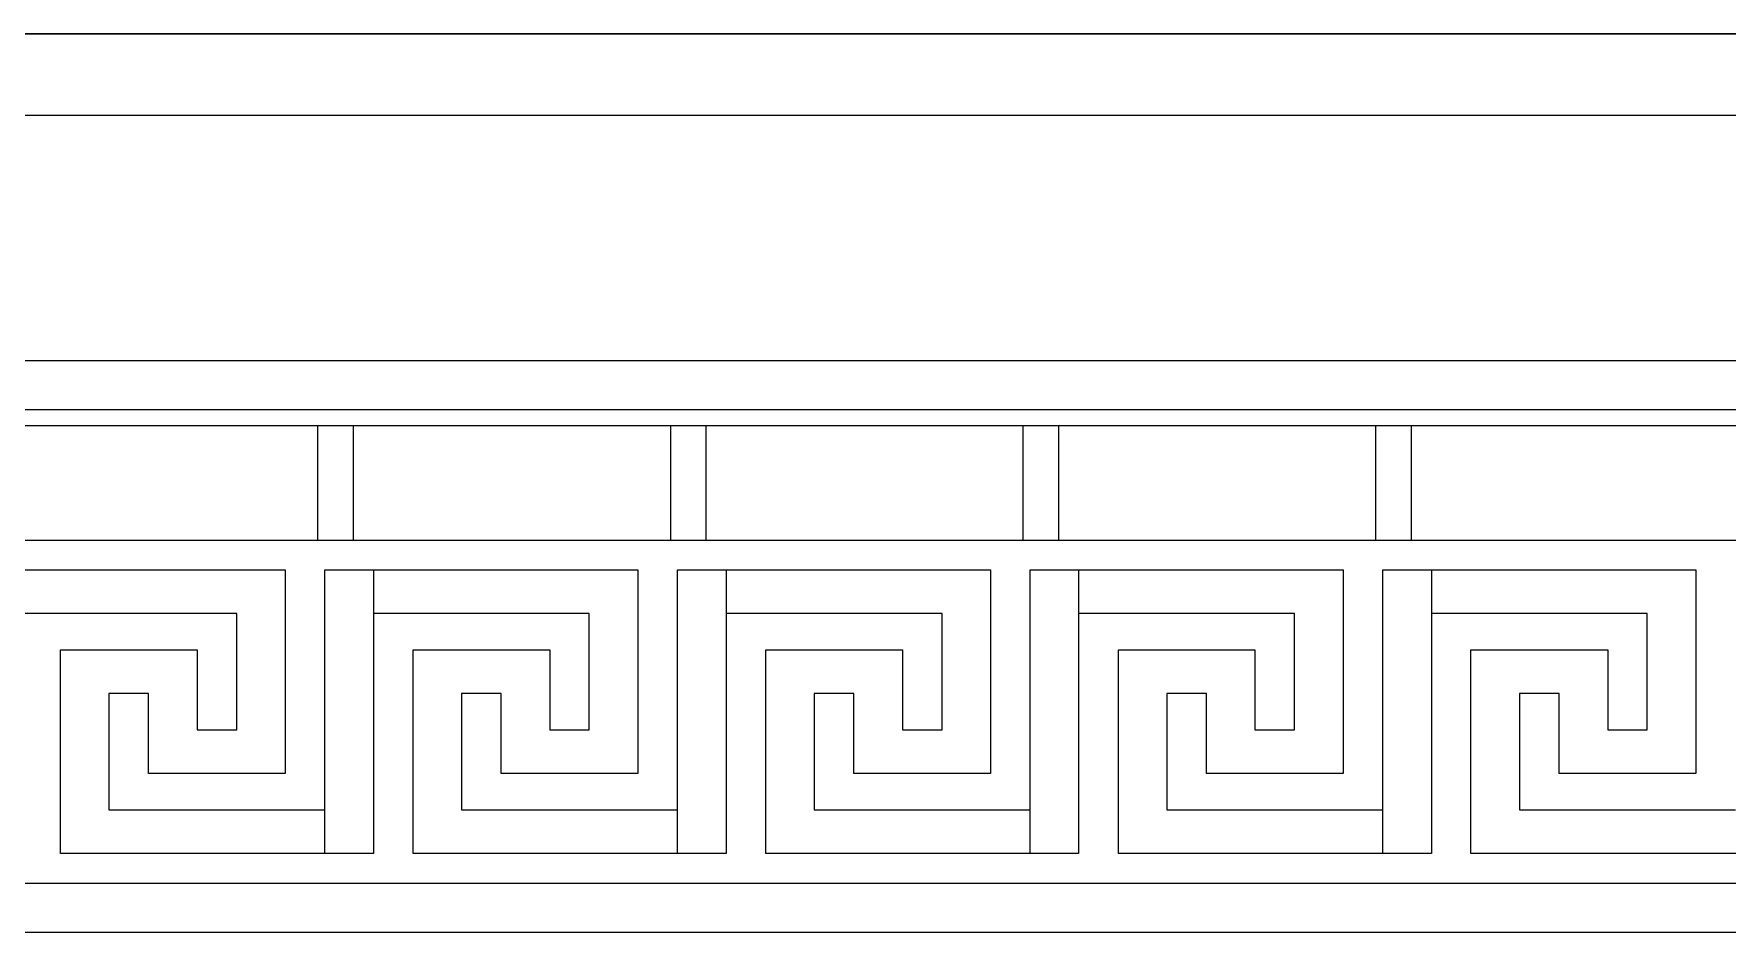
# Model space of a CAD drawing. Extents: x 1188826 to 1909461, y 608442 to 1651179.
# Drawn here: x 1667089 to 1668126, y 1033713 to 1034263 of the extents above; entities that cross this region are included whole.
import ezdxf

# ---------------------------------------------------------------- set-up
doc = ezdxf.new("R2010")
doc.units = 0
doc.header["$LTSCALE"] = 1000
doc.header["$MEASUREMENT"] = 0
doc.linetypes.add('ACAD_ISO10W100', pattern=[18.5, 12, -3, 0.5, -3])
doc.linetypes.add('DOTE', pattern=[2.42, 2, -0.2, 0.02, -0.2])
doc.layers.add('DOTE', color=19, linetype='DOTE', lineweight=9)
doc.layers.add('立面线', color=40, linetype='Continuous')

msp = doc.modelspace()

# ---------------------------------------------------------------- linework, layer by layer
at = {"layer": 'DOTE', "linetype": 'ACAD_ISO10W100', "ltscale": 100}
msp.add_line((1678232.8, 1034263.4), (1651532.8, 1034263.4), dxfattribs=at)
at = {"layer": '立面线'}
for p, q in [((1652331.5, 1034263.4), (1677432.8, 1034263.4)), ((1671834.4, 1034213.4), (1657933.5, 1034213.4)), ((1659033.7, 1034063.4), (1670733.7, 1034063.4)), ((1659063.7, 1034033.4), (1670703.7, 1034033.4)), ((1670703.7, 1034023.4), (1664888.6, 1034023.4)), ((1667262.8, 1034023.4), (1667262.8, 1033953.4)), ((1667284.8, 1033953.4), (1667284.8, 1034023.4)), ((1667478.7, 1034023.4), (1667478.7, 1033953.4)), ((1667500.7, 1033953.4), (1667500.7, 1034023.4)), ((1667694.5, 1034023.4), (1667694.5, 1033953.4)), ((1667716.5, 1033953.4), (1667716.5, 1034023.4)), ((1667910.3, 1034023.4), (1667910.3, 1033953.4)), ((1667932.3, 1033953.4), (1667932.3, 1034023.4)), ((1664888.6, 1033953.4), (1670681.6, 1033953.4)), ((1667051.4, 1033935.3), (1667243, 1033935.3)), ((1667243, 1033935.3), (1667243, 1033810.6)), ((1667267.3, 1033761.6), (1667267.3, 1033935.3)), ((1667267.3, 1033935.3), (1667458.8, 1033935.3)), ((1667297, 1033935.3), (1667297, 1033761.6)), ((1667458.8, 1033935.3), (1667458.8, 1033810.6)), ((1667483.1, 1033761.6), (1667483.1, 1033935.3)), ((1667483.1, 1033935.3), (1667674.7, 1033935.3)), ((1667512.8, 1033935.3), (1667512.8, 1033761.6)), ((1667674.7, 1033935.3), (1667674.7, 1033810.6)), ((1667698.9, 1033761.6), (1667698.9, 1033935.3)), ((1667698.9, 1033935.3), (1667890.5, 1033935.3)), ((1667728.6, 1033935.3), (1667728.6, 1033761.6)), ((1667890.5, 1033935.3), (1667890.5, 1033810.6)), ((1667914.8, 1033761.6), (1667914.8, 1033935.3)), ((1667914.8, 1033935.3), (1668106.3, 1033935.3)), ((1667944.5, 1033935.3), (1667944.5, 1033761.6)), ((1668106.3, 1033935.3), (1668106.3, 1033810.6)), ((1667213.3, 1033908.6), (1667081.1, 1033908.6)), ((1667213.3, 1033837.3), (1667213.3, 1033908.6)), ((1667429.1, 1033908.6), (1667297, 1033908.6)), ((1667429.1, 1033837.3), (1667429.1, 1033908.6)), ((1667645, 1033908.6), (1667512.8, 1033908.6)), ((1667645, 1033837.3), (1667645, 1033908.6)), ((1667860.8, 1033908.6), (1667728.6, 1033908.6)), ((1667860.8, 1033837.3), (1667860.8, 1033908.6)), ((1668076.6, 1033908.6), (1667944.5, 1033908.6)), ((1668076.6, 1033837.3), (1668076.6, 1033908.6)), ((1667105.4, 1033761.6), (1667105.4, 1033886.3)), ((1667105.4, 1033886.3), (1667189, 1033886.3)), ((1667189, 1033886.3), (1667189, 1033837.3)), ((1667321.2, 1033761.6), (1667321.2, 1033886.3)), ((1667321.2, 1033886.3), (1667404.9, 1033886.3)), ((1667404.9, 1033886.3), (1667404.9, 1033837.3)), ((1667537.1, 1033761.6), (1667537.1, 1033886.3)), ((1667537.1, 1033886.3), (1667620.7, 1033886.3)), ((1667620.7, 1033886.3), (1667620.7, 1033837.3)), ((1667752.9, 1033761.6), (1667752.9, 1033886.3)), ((1667752.9, 1033886.3), (1667836.5, 1033886.3)), ((1667836.5, 1033886.3), (1667836.5, 1033837.3)), ((1667968.7, 1033761.6), (1667968.7, 1033886.3)), ((1667968.7, 1033886.3), (1668052.4, 1033886.3)), ((1668052.4, 1033886.3), (1668052.4, 1033837.3)), ((1667159.3, 1033859.6), (1667135.1, 1033859.6)), ((1667135.1, 1033859.6), (1667135.1, 1033788.3)), ((1667159.3, 1033810.6), (1667159.3, 1033859.6)), ((1667375.2, 1033859.6), (1667350.9, 1033859.6)), ((1667350.9, 1033859.6), (1667350.9, 1033788.3)), ((1667375.2, 1033810.6), (1667375.2, 1033859.6)), ((1667591, 1033859.6), (1667566.7, 1033859.6)), ((1667566.7, 1033859.6), (1667566.7, 1033788.3)), ((1667591, 1033810.6), (1667591, 1033859.6)), ((1667806.9, 1033859.6), (1667782.6, 1033859.6)), ((1667782.6, 1033859.6), (1667782.6, 1033788.3)), ((1667806.9, 1033810.6), (1667806.9, 1033859.6)), ((1668022.7, 1033859.6), (1667998.4, 1033859.6)), ((1667998.4, 1033859.6), (1667998.4, 1033788.3)), ((1668022.7, 1033810.6), (1668022.7, 1033859.6)), ((1667189, 1033837.3), (1667213.3, 1033837.3)), ((1667404.9, 1033837.3), (1667429.1, 1033837.3)), ((1667620.7, 1033837.3), (1667645, 1033837.3)), ((1667836.5, 1033837.3), (1667860.8, 1033837.3)), ((1668052.4, 1033837.3), (1668076.6, 1033837.3)), ((1667243, 1033810.6), (1667159.3, 1033810.6)), ((1667458.8, 1033810.6), (1667375.2, 1033810.6)), ((1667674.7, 1033810.6), (1667591, 1033810.6)), ((1667890.5, 1033810.6), (1667806.9, 1033810.6)), ((1668106.3, 1033810.6), (1668022.7, 1033810.6)), ((1667135.1, 1033788.3), (1667267.3, 1033788.3)), ((1667350.9, 1033788.3), (1667483.1, 1033788.3)), ((1667566.7, 1033788.3), (1667698.9, 1033788.3)), ((1667782.6, 1033788.3), (1667914.8, 1033788.3)), ((1667998.4, 1033788.3), (1668130.6, 1033788.3)), ((1667297, 1033761.6), (1667105.4, 1033761.6)), ((1667512.8, 1033761.6), (1667321.2, 1033761.6)), ((1667728.6, 1033761.6), (1667537.1, 1033761.6)), ((1667944.5, 1033761.6), (1667752.9, 1033761.6)), ((1668160.3, 1033761.6), (1667968.7, 1033761.6)), ((1659320.3, 1033743.4), (1670447, 1033743.4)), ((1659383.7, 1033713.4), (1670383.7, 1033713.4))]:
    msp.add_line(p, q, dxfattribs=at)

doc.saveas('drawing.dxf')
